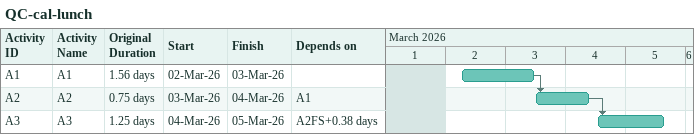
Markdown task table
QC-cal-lunch

| ID | Task | Original duration | Start | Finish | Predecessors |
|---|---|---|---|---|---|
| A1 | A1 | 1.56d | 2026-03-02 | 2026-03-03 |  |
| A2 | A2 | 0.75d | 2026-03-03 | 2026-03-04 | A1 |
| A3 | A3 | 1.25d | 2026-03-04 | 2026-03-05 | A2FS+0.38d |
